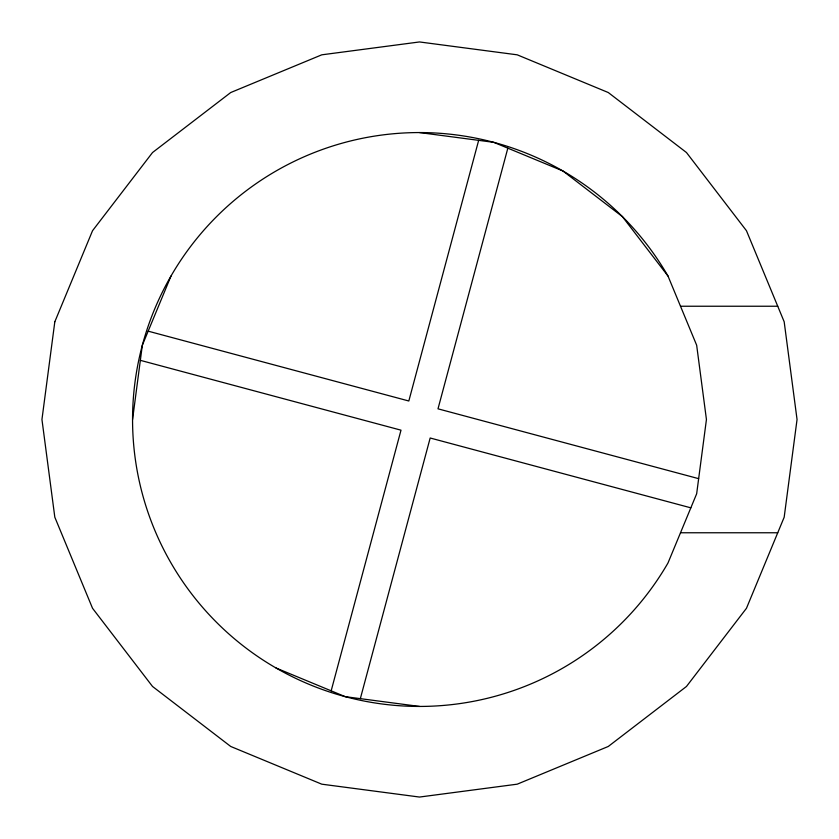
<?xml version="1.0" encoding="UTF-8"?>
<svg xmlns="http://www.w3.org/2000/svg" width="839" height="839" viewBox="0 0 839 839"><rect width="100%" height="100%" fill="white"/><g stroke="black" fill="none" stroke-linecap="round" stroke-linejoin="round"><path stroke-width="1.26" d="M132.562 419.5L142.336 345.238L171.009 276.031M331.164 690.833L401 430.176L140.354 360.34M478.66 140.354L408.824 401L148.167 331.164M360.34 698.646L430.176 438L690.833 507.836M507.836 148.167L438 408.824L698.646 478.66M680.502 306.235L777.743 306.235M680.502 532.765L777.743 532.765M419.5 132.562L493.762 142.336L562.969 171.009L622.391 216.609L667.991 276.031L696.664 345.238L706.438 419.5L696.664 493.762L667.991 562.969A286.938 286.938 0 0 1 235.056 639.308A286.938 286.938 0 0 1 235.056 199.692A286.938 286.938 0 0 1 667.991 276.031M419.5 706.438L345.238 696.664L276.031 667.991M54.818 321.788L41.95 419.5L54.818 517.212L92.531 608.275L152.53 686.47L230.725 746.469L321.788 784.182L419.5 797.05L517.212 784.182L608.275 746.469L686.47 686.47L746.469 608.275L784.182 517.212L797.05 419.5L784.182 321.788L746.469 230.725L686.47 152.53L608.275 92.531L517.212 54.818L419.5 41.95L321.788 54.818L230.725 92.531L152.53 152.53L92.531 230.725L54.818 321.788"/></g></svg>
